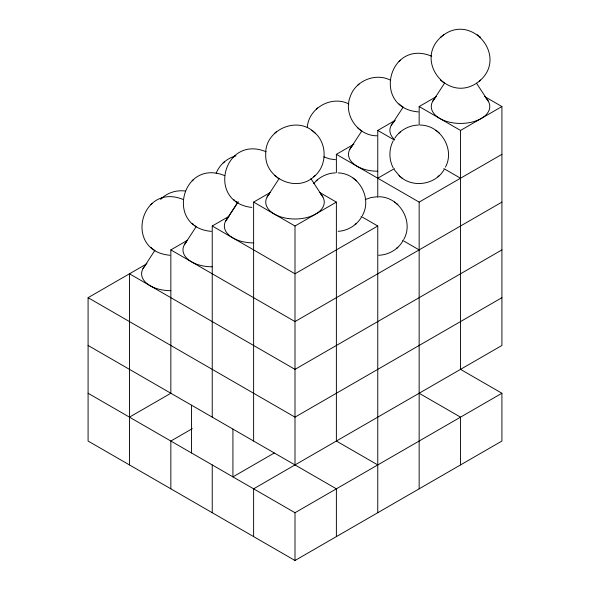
<?xml version="1.0" encoding="UTF-8"?>
<svg xmlns="http://www.w3.org/2000/svg" width="590" height="590" viewBox="0 0 590 590"><rect width="100%" height="100%" fill="white"/><g stroke="black" fill="none" stroke-linecap="round" stroke-linejoin="round"><path stroke-width="0.89" d="M307.279 127.418C308.541 108.014 331.728 95.02 348.933 104.01M216.154 173.231C219.51 164.743 227.106 158.113 235.948 155.871M445.457 167.125C455.222 149.093 440.398 124.903 420.043 125.08M393.22 140.767C388.81 149.093 388.81 159.558 393.22 167.892M362.312 215.675C372.57 197.952 358.528 173.335 338.166 172.907M403.693 239.562C414.165 221.53 399.378 196.551 378.655 196.758M361.323 217.4C356.471 225.439 347.54 230.801 338.166 231.317M444.093 169.618C435.435 184.877 412.602 188.291 399.836 176.299M402.712 241.295C397.704 249.592 388.345 255.02 378.655 255.249M142.972 268.664L154.934 250.344M184.353 244.776L196.322 226.457M226.759 219.296L238.198 201.802L225.734 220.881M267.115 196.986L279.085 178.667M349.885 149.204L361.854 130.884M391.266 125.309L403.236 106.989M432.647 101.421L444.617 83.102M394.806 138.09C399.939 130.324 408.951 125.309 418.258 125.08M313.71 183.623C318.969 177.125 327.126 173.084 335.489 172.87M183.402 199.575C140.368 181.654 123.074 251.288 169.957 255.249M160.532 199.332C166.963 192.827 176.55 189.678 185.592 191.101M224.79 175.68C181.75 157.759 164.455 227.393 211.345 231.361M266.171 151.792C223.794 134.004 205.726 202.237 251.834 207.429M314.308 132.359C296.999 115.434 264.497 130.161 265.736 154.329C264.497 178.49 296.999 193.218 314.308 176.299M390.322 80.115C375.447 72.518 355.438 80.771 350.231 96.642C343.019 114.467 357.783 135.87 376.87 135.788M431.703 56.22C388.663 38.298 371.368 107.933 418.258 111.901M443.842 34.721C411.082 58.764 448.23 106.038 479.25 81.25C508.27 57.127 472.568 13.128 443.09 35.297M313.718 176.816C327.605 165.974 327.605 142.684 313.718 131.835M359.045 84.053L357.673 85.27M317.663 179.618L316.292 180.842M479.25 81.25L480.621 80.034M150.76 204.73L151.372 204.192M151.542 204.037L152.132 203.513M161.107 198.764L161.719 198.218M161.889 198.063L162.479 197.539M192.141 180.842L192.76 180.297M192.923 180.142L193.513 179.626M223.182 162.921L223.794 162.375M223.964 162.228L224.554 161.704M233.522 156.947L234.142 156.402M234.311 156.254L234.901 155.731M274.911 133.052L275.523 132.514M275.692 132.359L276.282 131.835M316.292 109.165L316.904 108.619M317.073 108.472L317.663 107.948M399.054 61.382L399.673 60.836M399.836 60.682L400.433 60.158M440.442 37.487L441.055 36.941M441.224 36.787L442.625 35.651M314.477 176.145L315.09 175.599M399.836 132.359L400.433 131.835M399.054 133.052L399.673 132.514M355.099 224.606L355.689 224.082M355.858 223.927L356.478 223.389M437.869 176.823L438.459 176.299M438.628 176.145L439.24 175.599M396.487 248.501L397.077 247.977M397.24 247.822L397.859 247.276M253.619 536.605L253.619 488.822L501.913 345.467L501.913 106.547L460.532 130.434L460.532 369.362L501.913 393.257L501.913 441.04L295 560.5L88.087 441.04L88.087 297.685L146.976 263.686M129.468 417.145L170.849 393.257L170.849 249.902L187.561 240.248M212.238 417.145L212.238 226.007L228.95 216.353M253.619 441.04L253.619 202.112L270.331 192.465M336.381 172.708L336.381 154.329L353.889 144.218M377.762 197.517L377.762 130.434L395.271 120.331M419.151 124.925L419.151 106.547L436.659 96.436M253.619 202.112L295 226.007L336.381 202.112L336.381 441.04L377.762 464.927M377.762 178.224L394.481 168.57M377.762 512.717L377.762 226.007L295 273.79L212.238 226.007M336.381 154.329L419.151 202.112L501.913 154.329M501.913 202.112L295 321.572L170.849 249.902M192.34 428.635L170.849 441.04L170.849 488.822M501.913 249.902L295 369.362L129.468 273.79L129.468 464.935M501.913 297.685L295 417.145L88.087 297.685M274.306 452.987L232.925 476.875L232.925 429.092M88.087 393.257L295 512.717L501.913 393.257M365.21 199.575L370.918 197.569L376.87 196.758M335.489 159.684L329.53 158.88L323.829 156.866M484.405 96.436L501.913 106.547M419.151 106.547L460.532 130.434M377.762 130.434L394.481 140.088M443.82 168.57L460.532 178.224M319.669 192.465L336.381 202.112M361.05 216.353L377.762 226.007M402.439 240.248L419.151 249.902M419.151 393.257L460.532 417.145L460.532 464.935M88.087 345.467L336.381 488.822L336.381 536.605M477.222 34.721L478.438 35.651M442.625 81.87L443.842 82.799M435.833 130.294L437.057 131.223M401.237 105.758L402.461 106.687M359.856 129.653L361.08 130.582M401.237 177.435L402.461 178.364M311.69 130.287L312.906 131.216M394.452 201.972L395.676 202.901M353.071 178.077L354.288 179.006M277.094 177.435L278.31 178.364M235.712 201.33L236.929 202.259M194.324 225.218L195.548 226.154M152.943 249.113L154.167 250.042M479.25 36.27L479.84 36.787M480.009 36.941L480.621 37.487M440.442 80.034L441.055 80.572M441.224 80.727L441.814 81.25M437.869 131.835L438.459 132.359M438.628 132.514L439.24 133.052M399.054 103.928L399.673 104.467M399.836 104.622L400.433 105.145M357.673 127.816L358.292 128.362M358.455 128.517L359.045 129.033M394.209 169.618L399.673 176.145M396.487 203.513L397.077 204.037M397.24 204.192L397.859 204.73M314.477 132.514L315.09 133.052M355.099 179.618L355.689 180.142M355.858 180.297L356.478 180.842M274.911 175.599L275.523 176.145M275.692 176.299L276.282 176.816M233.522 199.494L234.142 200.04M234.311 200.187L234.901 200.711M192.141 223.389L192.76 223.927M192.923 224.082L193.513 224.606M150.76 247.276L151.372 247.822M151.542 247.977L152.132 248.501M399.054 175.599L400.433 176.823M476.462 83.138L488.417 101.421M310.915 178.667L322.885 196.986M419.151 202.112L419.151 488.822M295 226.007L295 464.927M295 512.717L295 560.5M212.238 464.927L212.238 512.717M191.544 405.197L191.544 452.987M212.238 266.791A29.264 16.896 0 0 1 186.647 241.701M253.619 242.903A29.264 16.896 0 0 1 228.028 217.806M320.584 193.918A29.264 16.896 0 0 1 295 219.008A29.264 16.896 0 0 1 269.416 193.918M170.849 290.686A29.264 16.896 0 0 1 145.265 265.596M377.762 171.225A29.264 16.896 0 0 1 352.178 146.128M394.518 139.557A29.264 16.896 0 0 1 394.518 121.311M486.116 98.346A29.264 16.896 0 0 1 460.532 123.435A29.264 16.896 0 0 1 434.948 98.346"/></g></svg>
